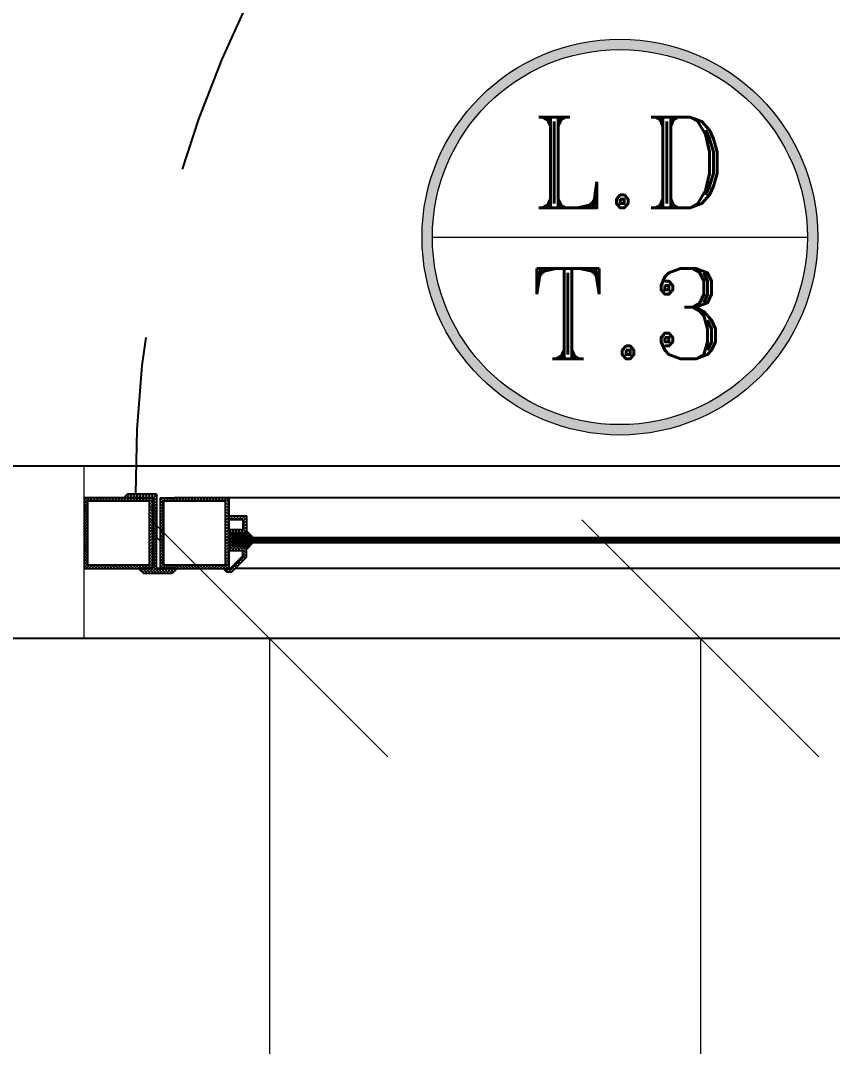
# Model space of a CAD drawing. Header units: metres. Extents: x -355 to 973, y -73 to 238.
# Drawn here: x 502.513 to 502.984, y 219.398 to 219.993 of the extents above; entities that cross this region are included whole.
import ezdxf
from ezdxf.enums import TextEntityAlignment as Align

# ---------------------------------------------------------------- set-up
doc = ezdxf.new("R2010")
doc.units = ezdxf.units.M
doc.header["$LTSCALE"] = 3
doc.header["$MEASUREMENT"] = 0
doc.linetypes.add('ACAD_ISO02W100', pattern=[15, 12, -3])
doc.linetypes.add('HIDDEN2', pattern=[0.1875, 0.125, -0.0625])
doc.layers.add('05', color=21, linetype='Continuous', lineweight=5)
for name, color, linetype in [('2', 51, 'Continuous'), ('4', 4, 'ACAD_ISO02W100'), ('5', 2, 'Continuous'), ('A-FALSE-25-Knuf', 2, 'Continuous'), ('Ditail', 1, 'Continuous')]:
    doc.layers.add(name, color=color, linetype=linetype)
doc.styles.add('ROMANT', font='romant')
doc.styles.get("Standard").update_dxf_attribs({"font": 'arial.ttf'})
doc.dimstyles.new('ahmad', dxfattribs={"dimtxt": 0.2, "dimasz": 0.1375, "dimexe": 0, "dimexo": 0.0625, "dimgap": 0.09, "dimtad": 0, "dimzin": 0, "dimdsep": 46, "dimtxsty": 'Standard', "dimblk": 'OBLIQUE', "dimcen": 0.09, "dimclrd": 245, "dimclrt": 61, "dimadec": 0, "dimazin": 0, "dimtfac": 1, "dimtofl": 0, "dimtmove": 0, "dimatfit": 3, "dimldrblk": 'OBLIQUE', "dimfxl": 0, "dimfxlon": 1, "dimtolj": 1, "dimtzin": 0, "dimlwd": 13, "dimarcsym": 0})

# ---------------------------------------------------------------- blocks, each defined once
blk = doc.blocks.new('dfdfd')
at = {"layer": '05'}
h = blk.add_hatch(color=217, dxfattribs=at)
h.paths.add_polyline_path([(118.60629, 35.51041, 1), (118.83583, 35.51041, 1)])
h.paths.add_polyline_path([(118.82983, 35.51041, 1), (118.61229, 35.51041, 1)], flags=16)
at = {"layer": '05', "color": 217}
blk.add_line((118.61229, 35.51041), (118.82983, 35.51041), dxfattribs=at)
for radius in [0.11477, 0.10877]:
    blk.add_circle((118.72106, 35.51041), radius, dxfattribs=at)
blk = doc.blocks.new('*X66')
at = {"color": 0}
for p, q in [((20.47, 31.08), (24.02, 34.62)), ((21.35, 31.08), (24.02, 33.74)), ((22.24, 31.08), (24.74, 33.58)), ((23.12, 31.08), (25.62, 33.58)), ((24.01, 31.08), (26.51, 33.58)), ((24.89, 31.08), (27.39, 33.58)), ((25.58, 25.58), (32.02, 32.02)), ((25.77, 31.08), (28.27, 33.58)), ((26.46, 25.58), (32.02, 31.13)), ((26.66, 31.08), (29.16, 33.58)), ((27.34, 25.58), (32.02, 30.25)), ((27.54, 31.08), (30.04, 33.58)), ((28.02, 30.67), (30.93, 33.58)), ((28.02, 29.78), (31.81, 33.58)), ((28.02, 28.9), (32.02, 32.9)), ((20.11, 28.06), (20.12, 28.08)), ((20.55, 27.62), (21.01, 28.08)), ((20.99, 27.18), (21.89, 28.08)), ((21.43, 26.74), (22.77, 28.08)), ((21.88, 26.29), (23.66, 28.08)), ((22.32, 25.85), (24.54, 28.08)), ((22.76, 25.41), (25.43, 28.08)), ((23.2, 24.97), (26.31, 28.08)), ((23.64, 24.53), (24.02, 24.9)), ((24.69, 25.58), (27.19, 28.08)), ((28.23, 25.58), (32.02, 29.36)), ((29.11, 25.58), (32.02, 28.48)), ((30, 25.58), (32.02, 27.6)), ((30.88, 25.58), (32.02, 26.71)), ((31.76, 25.58), (32.02, 25.83))]:
    blk.add_line(p, q, dxfattribs=at)
blk = doc.blocks.new('dfgdfg')
for p, q in [((191.815, -169.4684), (191.815, -170.08423)), ((191.85602, -169.55608), (191.85602, -170.08071))]:
    blk.add_line(p, q)
at = {"layer": '05'}
for p, q in [((191.82617, -170.07421), (191.82553, -170.07484)), ((191.82793, -170.07421), (191.82553, -170.07661)), ((191.82754, -170.07697), (191.82553, -170.07496)), ((191.82855, -170.07621), (191.82655, -170.07421)), ((191.8297, -170.07421), (191.8277, -170.07621)), ((191.83032, -170.07621), (191.82831, -170.07421)), ((191.83147, -170.07421), (191.82946, -170.07621)), ((191.83208, -170.07621), (191.83008, -170.07421)), ((191.83324, -170.07421), (191.83123, -170.07621)), ((191.83555, -170.07791), (191.83185, -170.07421)), ((191.835, -170.07421), (191.833, -170.07621)), ((191.83555, -170.07543), (191.83355, -170.07743)), ((191.83555, -170.07614), (191.83362, -170.07421)), ((191.83555, -170.07438), (191.83538, -170.07421)), ((191.84384, -170.07421), (191.84357, -170.07448)), ((191.84561, -170.07421), (191.84357, -170.07625)), ((191.84738, -170.07421), (191.84357, -170.07802)), ((191.84557, -170.07733), (191.84357, -170.07532)), ((191.84623, -170.07621), (191.84422, -170.07421)), ((191.84799, -170.07621), (191.84599, -170.07421)), ((191.84915, -170.07421), (191.84714, -170.07621)), ((191.85802, -170.08447), (191.84776, -170.07421)), ((191.85022, -170.0749), (191.8488, -170.07632)), ((191.8511, -170.07579), (191.84968, -170.07721)), ((191.82754, -170.07637), (191.82553, -170.07838)), ((191.82754, -170.07873), (191.82553, -170.07673)), ((191.82754, -170.07814), (191.82553, -170.08014)), ((191.82754, -170.0805), (191.82553, -170.0785)), ((191.82754, -170.07991), (191.82553, -170.08191)), ((191.82754, -170.08227), (191.82553, -170.08027)), ((191.82754, -170.08168), (191.82553, -170.08368)), ((191.82754, -170.08404), (191.82553, -170.08203)), ((191.83555, -170.0772), (191.83355, -170.0792)), ((191.83555, -170.07968), (191.83355, -170.07768)), ((191.83555, -170.07896), (191.83355, -170.08097)), ((191.83555, -170.08145), (191.83355, -170.07944)), ((191.83555, -170.08073), (191.83355, -170.08273)), ((191.83555, -170.08322), (191.83355, -170.08121)), ((191.83583, -170.08222), (191.83555, -170.0825)), ((191.83759, -170.08222), (191.83559, -170.08423)), ((191.83833, -170.08423), (191.83633, -170.08222)), ((191.83936, -170.08222), (191.83736, -170.08423)), ((191.8401, -170.08423), (191.8381, -170.08222)), ((191.84113, -170.08222), (191.83913, -170.08423)), ((191.84187, -170.08423), (191.83986, -170.08222)), ((191.8429, -170.08222), (191.84089, -170.08423)), ((191.84364, -170.08423), (191.84163, -170.08222)), ((191.84557, -170.08132), (191.84266, -170.08423)), ((191.8454, -170.08423), (191.8434, -170.08222)), ((191.84557, -170.07909), (191.84357, -170.07709)), ((191.84557, -170.07778), (191.84357, -170.07979)), ((191.84557, -170.08086), (191.84357, -170.07886)), ((191.84557, -170.07955), (191.84357, -170.08155)), ((191.84557, -170.08263), (191.84357, -170.08062)), ((191.85199, -170.07667), (191.85057, -170.07809)), ((191.85287, -170.07756), (191.85145, -170.07897)), ((191.85375, -170.07844), (191.85234, -170.07986)), ((191.85464, -170.07932), (191.85322, -170.08074)), ((191.85552, -170.08021), (191.8541, -170.08162)), ((191.8564, -170.08109), (191.85499, -170.08251)), ((191.85729, -170.08198), (191.85587, -170.08339)), ((191.81615, -170.08423), (191.815, -170.08538)), ((191.81791, -170.08423), (191.815, -170.08714)), ((191.817, -170.08764), (191.815, -170.08564)), ((191.817, -170.08691), (191.815, -170.08891)), ((191.817, -170.08941), (191.815, -170.08741)), ((191.81736, -170.08623), (191.81535, -170.08423)), ((191.81912, -170.08623), (191.81712, -170.08423)), ((191.81968, -170.08423), (191.81768, -170.08623)), ((191.82089, -170.08623), (191.81889, -170.08423)), ((191.82145, -170.08423), (191.81944, -170.08623)), ((191.82266, -170.08623), (191.82066, -170.08423)), ((191.82322, -170.08423), (191.82121, -170.08623)), ((191.82443, -170.08623), (191.82242, -170.08423)), ((191.82498, -170.08423), (191.82298, -170.08623)), ((191.82619, -170.08623), (191.82419, -170.08423)), ((191.82675, -170.08423), (191.82475, -170.08623)), ((191.82596, -170.08423), (191.82553, -170.0838)), ((191.82796, -170.08623), (191.82596, -170.08423)), ((191.82852, -170.08423), (191.82652, -170.08623)), ((191.82754, -170.08344), (191.82675, -170.08423)), ((191.82973, -170.08623), (191.82773, -170.08423)), ((191.83029, -170.08423), (191.82828, -170.08623)), ((191.8315, -170.08623), (191.82949, -170.08423)), ((191.83206, -170.08423), (191.83005, -170.08623)), ((191.83327, -170.08623), (191.83126, -170.08423)), ((191.83382, -170.08423), (191.83182, -170.08623)), ((191.83503, -170.08623), (191.83303, -170.08423)), ((191.8348, -170.08423), (191.83355, -170.08298)), ((191.83559, -170.08423), (191.83359, -170.08623)), ((191.83555, -170.0825), (191.83382, -170.08423)), ((191.8368, -170.08623), (191.8348, -170.08423)), ((191.83736, -170.08423), (191.83535, -170.08623)), ((191.83657, -170.08423), (191.83555, -170.08322)), ((191.83857, -170.08623), (191.83657, -170.08423)), ((191.83913, -170.08423), (191.83712, -170.08623)), ((191.84034, -170.08623), (191.83833, -170.08423)), ((191.84089, -170.08423), (191.83889, -170.08623)), ((191.8421, -170.08623), (191.8401, -170.08423)), ((191.84266, -170.08423), (191.84066, -170.08623)), ((191.84387, -170.08623), (191.84187, -170.08423)), ((191.84443, -170.08423), (191.84243, -170.08623)), ((191.84564, -170.08623), (191.84364, -170.08423)), ((191.8462, -170.08423), (191.84419, -170.08623)), ((191.84557, -170.08308), (191.84443, -170.08423)), ((191.84741, -170.08623), (191.8454, -170.08423)), ((191.84797, -170.08423), (191.84596, -170.08623)), ((191.84918, -170.08623), (191.84717, -170.08423)), ((191.84973, -170.08423), (191.84773, -170.08623)), ((191.85094, -170.08623), (191.84894, -170.08423)), ((191.8515, -170.08423), (191.8495, -170.08623)), ((191.85271, -170.08623), (191.85071, -170.08423)), ((191.85327, -170.08423), (191.85126, -170.08623)), ((191.85602, -170.08777), (191.85247, -170.08423)), ((191.85504, -170.08423), (191.85303, -170.08623)), ((191.85602, -170.08501), (191.85401, -170.08702)), ((191.85602, -170.08678), (191.85401, -170.08878)), ((191.85602, -170.08954), (191.85401, -170.08754)), ((191.85602, -170.086), (191.85424, -170.08423)), ((191.85602, -170.08424), (191.85601, -170.08423)), ((191.85802, -170.08301), (191.85602, -170.08501)), ((191.85776, -170.08598), (191.85602, -170.08424)), ((191.85802, -170.08478), (191.85602, -170.08678)), ((191.85688, -170.08686), (191.85602, -170.086)), ((191.817, -170.08868), (191.815, -170.09068)), ((191.817, -170.09118), (191.815, -170.08918)), ((191.817, -170.09044), (191.815, -170.09245)), ((191.817, -170.09295), (191.815, -170.09094)), ((191.817, -170.09221), (191.815, -170.09422)), ((191.817, -170.09472), (191.815, -170.09271)), ((191.817, -170.09398), (191.815, -170.09598)), ((191.85602, -170.08855), (191.85401, -170.09055)), ((191.85602, -170.09131), (191.85401, -170.0893)), ((191.85602, -170.09032), (191.85401, -170.09232)), ((191.85602, -170.09307), (191.85401, -170.09107)), ((191.85602, -170.09208), (191.85401, -170.09409)), ((191.85602, -170.09484), (191.85401, -170.09284)), ((191.85602, -170.09385), (191.85401, -170.09586)), ((191.817, -170.09648), (191.815, -170.09448)), ((191.817, -170.09575), (191.815, -170.09775)), ((191.817, -170.09825), (191.815, -170.09625)), ((191.817, -170.09751), (191.815, -170.09952)), ((191.817, -170.10002), (191.815, -170.09801)), ((191.817, -170.09928), (191.815, -170.10129)), ((191.817, -170.10179), (191.815, -170.09978)), ((191.85602, -170.09661), (191.85401, -170.09461)), ((191.85602, -170.09562), (191.85401, -170.09762)), ((191.85602, -170.09838), (191.85401, -170.09637)), ((191.85602, -170.09739), (191.85401, -170.09939)), ((191.85602, -170.10015), (191.85401, -170.09814)), ((191.85602, -170.09915), (191.85401, -170.10116)), ((191.85602, -170.10191), (191.85401, -170.09991)), ((191.817, -170.10105), (191.815, -170.10305)), ((191.817, -170.10355), (191.815, -170.10155)), ((191.817, -170.10282), (191.815, -170.10482)), ((191.817, -170.10532), (191.815, -170.10332)), ((191.817, -170.10459), (191.815, -170.10659)), ((191.817, -170.10709), (191.815, -170.10509)), ((191.85602, -170.10092), (191.85401, -170.10293)), ((191.85602, -170.10368), (191.85401, -170.10168)), ((191.85602, -170.10269), (191.85401, -170.10469)), ((191.85602, -170.10545), (191.85401, -170.10345)), ((191.85602, -170.10446), (191.85401, -170.10646)), ((191.85602, -170.10722), (191.85401, -170.10521)), ((191.817, -170.10635), (191.815, -170.10836)), ((191.817, -170.10886), (191.815, -170.10685)), ((191.817, -170.10812), (191.815, -170.11013)), ((191.817, -170.11063), (191.815, -170.10862)), ((191.817, -170.10989), (191.815, -170.11189)), ((191.817, -170.11239), (191.815, -170.11039)), ((191.817, -170.11166), (191.815, -170.11366)), ((191.85602, -170.10623), (191.85401, -170.10823)), ((191.85602, -170.10898), (191.85401, -170.10698)), ((191.85602, -170.10799), (191.85401, -170.11)), ((191.85602, -170.11075), (191.85401, -170.10875)), ((191.85602, -170.10976), (191.85401, -170.11177)), ((191.85602, -170.11252), (191.85401, -170.11052)), ((191.85602, -170.11153), (191.85401, -170.11353)), ((191.817, -170.11416), (191.815, -170.11216)), ((191.817, -170.11342), (191.815, -170.11543)), ((191.817, -170.11593), (191.815, -170.11392)), ((191.817, -170.11519), (191.815, -170.1172)), ((191.817, -170.1177), (191.815, -170.11569)), ((191.817, -170.11696), (191.815, -170.11896)), ((191.817, -170.11946), (191.815, -170.11746)), ((191.85602, -170.11429), (191.85401, -170.11228)), ((191.85602, -170.1133), (191.85401, -170.1153)), ((191.85602, -170.11606), (191.85401, -170.11405)), ((191.85602, -170.11506), (191.85401, -170.11707)), ((191.85602, -170.11782), (191.85401, -170.11582)), ((191.85602, -170.11683), (191.85401, -170.11884)), ((191.85602, -170.11959), (191.85401, -170.11759)), ((191.85641, -170.11468), (191.85602, -170.11506)), ((191.85729, -170.11556), (191.85602, -170.11683)), ((191.85902, -170.11906), (191.85602, -170.11606)), ((191.85818, -170.11644), (191.85602, -170.1186)), ((191.85902, -170.11736), (191.85602, -170.12037)), ((191.85902, -170.12083), (191.85602, -170.11782)), ((191.817, -170.11873), (191.815, -170.12073)), ((191.817, -170.12123), (191.815, -170.11923)), ((191.817, -170.1205), (191.815, -170.1225)), ((191.81831, -170.12431), (191.815, -170.121)), ((191.817, -170.12226), (191.815, -170.12427)), ((191.81654, -170.12431), (191.815, -170.12276)), ((191.81873, -170.1223), (191.81672, -170.12431)), ((191.82008, -170.12431), (191.81807, -170.1223)), ((191.8205, -170.1223), (191.81849, -170.12431)), ((191.82184, -170.12431), (191.81984, -170.1223)), ((191.82226, -170.1223), (191.82026, -170.12431)), ((191.82361, -170.12431), (191.82161, -170.1223)), ((191.82403, -170.1223), (191.82203, -170.12431)), ((191.82538, -170.12431), (191.82338, -170.1223)), ((191.8258, -170.1223), (191.8238, -170.12431)), ((191.82715, -170.12431), (191.82514, -170.1223)), ((191.82757, -170.1223), (191.82556, -170.12431)), ((191.82892, -170.12431), (191.82691, -170.1223)), ((191.82933, -170.1223), (191.82733, -170.12431)), ((191.83068, -170.12431), (191.82868, -170.1223)), ((191.8311, -170.1223), (191.8291, -170.12431)), ((191.83245, -170.12431), (191.83045, -170.1223)), ((191.83287, -170.1223), (191.83087, -170.12431)), ((191.83422, -170.12431), (191.83221, -170.1223)), ((191.83464, -170.1223), (191.83263, -170.12431)), ((191.83599, -170.12431), (191.83398, -170.1223)), ((191.83641, -170.1223), (191.8344, -170.12431)), ((191.83775, -170.12431), (191.83575, -170.1223)), ((191.83817, -170.1223), (191.83617, -170.12431)), ((191.83952, -170.12431), (191.83752, -170.1223)), ((191.83994, -170.1223), (191.83794, -170.12431)), ((191.84129, -170.12431), (191.83929, -170.1223)), ((191.84171, -170.1223), (191.83971, -170.12431)), ((191.84306, -170.12431), (191.84105, -170.1223)), ((191.84348, -170.1223), (191.84147, -170.12431)), ((191.84483, -170.12431), (191.84282, -170.1223)), ((191.84524, -170.1223), (191.84324, -170.12431)), ((191.84659, -170.12431), (191.84459, -170.1223)), ((191.84701, -170.1223), (191.84501, -170.12431)), ((191.84836, -170.12431), (191.84636, -170.1223)), ((191.84878, -170.1223), (191.84678, -170.12431)), ((191.85013, -170.12431), (191.84812, -170.1223)), ((191.85055, -170.1223), (191.84854, -170.12431)), ((191.8519, -170.12431), (191.84989, -170.1223)), ((191.85232, -170.1223), (191.85031, -170.12431)), ((191.85366, -170.12431), (191.85166, -170.1223)), ((191.85602, -170.12037), (191.85208, -170.12431)), ((191.85543, -170.12431), (191.85343, -170.1223)), ((191.85602, -170.12214), (191.85385, -170.12431)), ((191.85602, -170.1186), (191.85401, -170.1206)), ((191.85602, -170.12136), (191.85401, -170.11936)), ((191.85602, -170.12313), (191.85401, -170.12112)), ((191.85602, -170.1239), (191.85562, -170.12431)), ((191.85902, -170.11913), (191.85602, -170.12214)), ((191.85902, -170.1226), (191.85602, -170.11959)), ((191.85902, -170.1209), (191.85602, -170.1239)), ((191.85902, -170.12437), (191.85602, -170.12136)), ((191.85902, -170.12267), (191.85602, -170.12567)), ((191.85902, -170.12613), (191.85602, -170.12313)), ((191.81472, -170.12631), (191.81299, -170.12804)), ((191.81649, -170.12631), (191.81299, -170.12981)), ((191.815, -170.12983), (191.81299, -170.12783)), ((191.815, -170.12957), (191.81299, -170.13157)), ((191.815, -170.1316), (191.81299, -170.1296)), ((191.81525, -170.12832), (191.81324, -170.12631)), ((191.81625, -170.12832), (191.815, -170.12957)), ((191.81802, -170.12832), (191.815, -170.13134)), ((191.817, -170.13184), (191.815, -170.12983)), ((191.81701, -170.12832), (191.81501, -170.12631)), ((191.81725, -170.13032), (191.81525, -170.12832)), ((191.81826, -170.12631), (191.81625, -170.12832)), ((191.81878, -170.12832), (191.81678, -170.12631)), ((191.81902, -170.13032), (191.81701, -170.12832)), ((191.81979, -170.12832), (191.81778, -170.13032)), ((191.82002, -170.12631), (191.81802, -170.12832)), ((191.82055, -170.12832), (191.81854, -170.12631)), ((191.82078, -170.13032), (191.81878, -170.12832)), ((191.82156, -170.12832), (191.81955, -170.13032)), ((191.82179, -170.12631), (191.81979, -170.12832)), ((191.82232, -170.12832), (191.82031, -170.12631)), ((191.82255, -170.13032), (191.82055, -170.12832)), ((191.82332, -170.12832), (191.82132, -170.13032)), ((191.82356, -170.12631), (191.82156, -170.12832)), ((191.82408, -170.12832), (191.82208, -170.12631)), ((191.82432, -170.13032), (191.82232, -170.12832)), ((191.82509, -170.12832), (191.82309, -170.13032)), ((191.82533, -170.12631), (191.82332, -170.12832)), ((191.82585, -170.12832), (191.82385, -170.12631)), ((191.82609, -170.13032), (191.82408, -170.12832)), ((191.82686, -170.12832), (191.82485, -170.13032)), ((191.82709, -170.12631), (191.82509, -170.12832)), ((191.82762, -170.12832), (191.82562, -170.12631)), ((191.82786, -170.13032), (191.82585, -170.12832)), ((191.82863, -170.12832), (191.82662, -170.13032)), ((191.82886, -170.12631), (191.82686, -170.12832)), ((191.82939, -170.12832), (191.82738, -170.12631)), ((191.82962, -170.13032), (191.82762, -170.12832)), ((191.83039, -170.12832), (191.82839, -170.13032)), ((191.83063, -170.12631), (191.82863, -170.12832)), ((191.83116, -170.12832), (191.82915, -170.12631)), ((191.83139, -170.13032), (191.82939, -170.12832)), ((191.83216, -170.12832), (191.83016, -170.13032)), ((191.8324, -170.12631), (191.83039, -170.12832)), ((191.83292, -170.12832), (191.83092, -170.12631)), ((191.83316, -170.13032), (191.83116, -170.12832)), ((191.83393, -170.12832), (191.83193, -170.13032)), ((191.83417, -170.12631), (191.83216, -170.12832)), ((191.83469, -170.12832), (191.83269, -170.12631)), ((191.83493, -170.13032), (191.83292, -170.12832)), ((191.8357, -170.12832), (191.83369, -170.13032)), ((191.83593, -170.12631), (191.83393, -170.12832)), ((191.83646, -170.12832), (191.83445, -170.12631)), ((191.83669, -170.13032), (191.83469, -170.12832)), ((191.83746, -170.12832), (191.83546, -170.13032)), ((191.8377, -170.12631), (191.8357, -170.12832)), ((191.83823, -170.12832), (191.83622, -170.12631)), ((191.83846, -170.13032), (191.83646, -170.12832)), ((191.83923, -170.12832), (191.83723, -170.13032)), ((191.83876, -170.12702), (191.83746, -170.12832)), ((191.83999, -170.12832), (191.83799, -170.12631)), ((191.84023, -170.13032), (191.83823, -170.12832)), ((191.83947, -170.12631), (191.83876, -170.12702)), ((191.841, -170.12832), (191.839, -170.13032)), ((191.83964, -170.12791), (191.83923, -170.12832)), ((191.84124, -170.12631), (191.83964, -170.12791)), ((191.84176, -170.12832), (191.83976, -170.12631)), ((191.842, -170.13032), (191.83999, -170.12832)), ((191.84277, -170.12832), (191.84076, -170.13032)), ((191.843, -170.12631), (191.841, -170.12832)), ((191.84353, -170.12832), (191.84153, -170.12631)), ((191.84377, -170.13032), (191.84176, -170.12832)), ((191.84454, -170.12832), (191.84253, -170.13032)), ((191.84477, -170.12631), (191.84277, -170.12832)), ((191.8453, -170.12832), (191.84329, -170.12631)), ((191.84553, -170.13032), (191.84353, -170.12832)), ((191.8463, -170.12832), (191.8443, -170.13032)), ((191.84654, -170.12631), (191.84454, -170.12832)), ((191.84707, -170.12832), (191.84506, -170.12631)), ((191.8473, -170.13032), (191.8453, -170.12832)), ((191.84807, -170.12832), (191.84607, -170.13032)), ((191.84831, -170.12631), (191.8463, -170.12832)), ((191.84883, -170.12832), (191.84683, -170.12631)), ((191.84907, -170.13032), (191.84707, -170.12832)), ((191.84984, -170.12832), (191.84784, -170.13032)), ((191.85008, -170.12631), (191.84807, -170.12832)), ((191.8506, -170.12832), (191.8486, -170.12631)), ((191.85084, -170.13032), (191.84883, -170.12832)), ((191.85161, -170.12832), (191.8496, -170.13032)), ((191.85184, -170.12631), (191.84984, -170.12832)), ((191.85237, -170.12832), (191.85036, -170.12631)), ((191.8526, -170.13032), (191.8506, -170.12832)), ((191.85337, -170.12832), (191.85137, -170.13032)), ((191.85361, -170.12631), (191.85161, -170.12832)), ((191.85414, -170.12832), (191.85213, -170.12631)), ((191.85602, -170.13197), (191.85237, -170.12832)), ((191.85514, -170.12832), (191.85314, -170.13032)), ((191.85538, -170.12631), (191.85337, -170.12832)), ((191.8559, -170.12832), (191.8539, -170.12631)), ((191.85602, -170.12921), (191.85401, -170.13121)), ((191.85602, -170.1302), (191.85414, -170.12832)), ((191.85902, -170.12443), (191.85514, -170.12832)), ((191.85902, -170.12967), (191.85567, -170.12631)), ((191.85602, -170.12843), (191.8559, -170.12832)), ((191.85902, -170.1279), (191.85602, -170.12489)), ((191.85902, -170.1262), (191.85602, -170.12921)), ((191.85902, -170.12797), (191.85602, -170.13097)), ((191.85902, -170.13144), (191.85602, -170.12843)), ((191.85902, -170.12974), (191.85602, -170.13274)), ((191.815, -170.13134), (191.81299, -170.13334)), ((191.815, -170.13337), (191.81299, -170.13137)), ((191.815, -170.13311), (191.81299, -170.13511)), ((191.815, -170.13514), (191.81299, -170.13313)), ((191.815, -170.13487), (191.81299, -170.13688)), ((191.815, -170.13691), (191.81299, -170.1349)), ((191.817, -170.1311), (191.815, -170.13311)), ((191.817, -170.13361), (191.815, -170.1316)), ((191.817, -170.13287), (191.815, -170.13487)), ((191.817, -170.13537), (191.815, -170.13337)), ((191.817, -170.13464), (191.815, -170.13664)), ((191.817, -170.13714), (191.815, -170.13514)), ((191.85602, -170.13097), (191.85401, -170.13298)), ((191.85602, -170.13373), (191.85401, -170.13173)), ((191.85602, -170.13274), (191.85401, -170.13475)), ((191.85602, -170.1355), (191.85401, -170.1335)), ((191.85602, -170.13451), (191.85401, -170.13651)), ((191.85602, -170.13727), (191.85401, -170.13527)), ((191.85902, -170.1332), (191.85602, -170.1302)), ((191.85902, -170.1315), (191.85602, -170.13451)), ((191.85842, -170.13437), (191.85602, -170.13197)), ((191.85902, -170.13327), (191.85602, -170.13628)), ((191.85754, -170.13525), (191.85602, -170.13373)), ((191.85666, -170.13614), (191.85602, -170.1355)), ((191.815, -170.13664), (191.81299, -170.13865)), ((191.815, -170.13867), (191.81299, -170.13667)), ((191.815, -170.13841), (191.81299, -170.14041)), ((191.815, -170.14044), (191.81299, -170.13844)), ((191.815, -170.14018), (191.81299, -170.14218)), ((191.815, -170.14221), (191.81299, -170.1402)), ((191.817, -170.13641), (191.815, -170.13841)), ((191.817, -170.13891), (191.815, -170.13691)), ((191.817, -170.13817), (191.815, -170.14018)), ((191.817, -170.14068), (191.815, -170.13867)), ((191.817, -170.13994), (191.815, -170.14194)), ((191.817, -170.14245), (191.815, -170.14044)), ((191.817, -170.14171), (191.815, -170.14371)), ((191.85602, -170.13628), (191.85401, -170.13828)), ((191.85602, -170.13904), (191.85401, -170.13703)), ((191.85602, -170.13805), (191.85401, -170.14005)), ((191.85602, -170.1408), (191.85401, -170.1388)), ((191.85602, -170.13981), (191.85401, -170.14182)), ((191.85602, -170.14257), (191.85401, -170.14057)), ((191.85602, -170.14158), (191.85401, -170.14359)), ((191.815, -170.14398), (191.81299, -170.14197)), ((191.815, -170.14194), (191.81329, -170.14365)), ((191.815, -170.14371), (191.81418, -170.14453)), ((191.817, -170.14421), (191.815, -170.14221)), ((191.817, -170.14348), (191.815, -170.14548)), ((191.817, -170.14598), (191.815, -170.14398)), ((191.817, -170.14524), (191.815, -170.14725)), ((191.817, -170.14775), (191.815, -170.14574)), ((191.817, -170.14701), (191.815, -170.14902)), ((191.817, -170.14952), (191.815, -170.14751)), ((191.85602, -170.14434), (191.85401, -170.14234)), ((191.85602, -170.14335), (191.85401, -170.14535)), ((191.85602, -170.14611), (191.85401, -170.1441)), ((191.85602, -170.14512), (191.85401, -170.14712)), ((191.85602, -170.14788), (191.85401, -170.14587)), ((191.85602, -170.14688), (191.85401, -170.14889)), ((191.85602, -170.14964), (191.85401, -170.14764)), ((191.817, -170.14878), (191.815, -170.15078)), ((191.817, -170.15128), (191.815, -170.14928)), ((191.817, -170.15055), (191.815, -170.15255)), ((191.817, -170.15305), (191.815, -170.15105)), ((191.817, -170.15232), (191.815, -170.15432)), ((191.817, -170.15482), (191.815, -170.15282)), ((191.85602, -170.14865), (191.85401, -170.15066)), ((191.85602, -170.15141), (191.85401, -170.14941)), ((191.85602, -170.15042), (191.85401, -170.15242)), ((191.85602, -170.15318), (191.85401, -170.15118)), ((191.85602, -170.15219), (191.85401, -170.15419)), ((191.85602, -170.15495), (191.85401, -170.15294)), ((191.817, -170.15408), (191.815, -170.15609)), ((191.817, -170.15659), (191.815, -170.15458)), ((191.817, -170.15585), (191.815, -170.15785)), ((191.817, -170.15836), (191.815, -170.15635)), ((191.817, -170.15762), (191.815, -170.15962)), ((191.817, -170.16012), (191.815, -170.15812)), ((191.817, -170.15939), (191.815, -170.16139)), ((191.85602, -170.15396), (191.85401, -170.15596)), ((191.85602, -170.15671), (191.85401, -170.15471)), ((191.85602, -170.15572), (191.85401, -170.15773)), ((191.85602, -170.15848), (191.85401, -170.15648)), ((191.85602, -170.15749), (191.85401, -170.1595)), ((191.85602, -170.16025), (191.85401, -170.15825)), ((191.85602, -170.15926), (191.85401, -170.16126)), ((191.817, -170.16189), (191.815, -170.15989)), ((191.817, -170.16115), (191.815, -170.16316)), ((191.817, -170.16366), (191.815, -170.16165)), ((191.817, -170.16292), (191.815, -170.16493)), ((191.817, -170.16543), (191.815, -170.16342)), ((191.817, -170.16469), (191.815, -170.16669)), ((191.8182, -170.1684), (191.815, -170.16519)), ((191.85602, -170.16456), (191.85219, -170.1684)), ((191.85602, -170.16202), (191.85401, -170.16001)), ((191.85602, -170.16103), (191.85401, -170.16303)), ((191.85602, -170.16379), (191.85401, -170.16178)), ((191.85602, -170.16279), (191.85401, -170.1648)), ((191.85602, -170.16555), (191.85401, -170.16355)), ((191.85602, -170.16732), (191.85401, -170.16532)), ((191.89653, -170.1684), (191.79653, -170.1684)), ((191.81643, -170.1684), (191.815, -170.16696)), ((191.81707, -170.16639), (191.81506, -170.1684)), ((191.81883, -170.16639), (191.81683, -170.1684)), ((191.81997, -170.1684), (191.81797, -170.16639)), ((191.8206, -170.16639), (191.8186, -170.1684)), ((191.82174, -170.1684), (191.81973, -170.16639)), ((191.82237, -170.16639), (191.82037, -170.1684)), ((191.82351, -170.1684), (191.8215, -170.16639)), ((191.82414, -170.16639), (191.82213, -170.1684)), ((191.82527, -170.1684), (191.82327, -170.16639)), ((191.82591, -170.16639), (191.8239, -170.1684)), ((191.82704, -170.1684), (191.82504, -170.16639)), ((191.82767, -170.16639), (191.82567, -170.1684)), ((191.82881, -170.1684), (191.8268, -170.16639)), ((191.82944, -170.16639), (191.82744, -170.1684)), ((191.83058, -170.1684), (191.82857, -170.16639)), ((191.83121, -170.16639), (191.8292, -170.1684)), ((191.83234, -170.1684), (191.83034, -170.16639)), ((191.83298, -170.16639), (191.83097, -170.1684)), ((191.83411, -170.1684), (191.83211, -170.16639)), ((191.83474, -170.16639), (191.83274, -170.1684)), ((191.83588, -170.1684), (191.83388, -170.16639)), ((191.83651, -170.16639), (191.83451, -170.1684)), ((191.83765, -170.1684), (191.83564, -170.16639)), ((191.83828, -170.16639), (191.83628, -170.1684)), ((191.83942, -170.1684), (191.83741, -170.16639)), ((191.84005, -170.16639), (191.83804, -170.1684)), ((191.84118, -170.1684), (191.83918, -170.16639)), ((191.84182, -170.16639), (191.83981, -170.1684)), ((191.84295, -170.1684), (191.84095, -170.16639)), ((191.84358, -170.16639), (191.84158, -170.1684)), ((191.84472, -170.1684), (191.84271, -170.16639)), ((191.84535, -170.16639), (191.84335, -170.1684)), ((191.84649, -170.1684), (191.84448, -170.16639)), ((191.84712, -170.16639), (191.84511, -170.1684)), ((191.84825, -170.1684), (191.84625, -170.16639)), ((191.84889, -170.16639), (191.84688, -170.1684)), ((191.85002, -170.1684), (191.84802, -170.16639)), ((191.85065, -170.16639), (191.84865, -170.1684)), ((191.85179, -170.1684), (191.84979, -170.16639)), ((191.85242, -170.16639), (191.85042, -170.1684)), ((191.85356, -170.1684), (191.85155, -170.16639)), ((191.85533, -170.1684), (191.85332, -170.16639)), ((191.85602, -170.16633), (191.85395, -170.1684)), ((191.85602, -170.1681), (191.85572, -170.1684))]:
    blk.add_line(p, q, dxfattribs=at)
at = {"layer": '2'}
for p, q in [((191.83868, -170.07822), (191.83868, -169.55857)), ((191.83931, -170.07822), (191.83931, -169.55857)), ((191.83994, -170.07822), (191.83994, -169.55857)), ((191.84056, -170.07822), (191.84056, -169.55857))]:
    blk.add_line(p, q, dxfattribs=at)
at = {"layer": '4'}
for p, q in [((191.83806, -170.07822), (191.83806, -169.55857)), ((191.84106, -170.07822), (191.84106, -169.55857)), ((191.83412, -170.07421), (191.83806, -170.07028)), ((191.845, -170.07421), (191.84106, -170.07028)), ((191.82553, -170.07421), (191.83555, -170.07421)), ((191.82553, -170.08423), (191.82553, -170.07421)), ((191.82754, -170.08423), (191.82754, -170.07621)), ((191.82754, -170.07621), (191.83355, -170.07621)), ((191.83355, -170.07621), (191.83355, -170.08423)), ((191.83555, -170.07421), (191.83555, -170.08423)), ((191.84357, -170.07421), (191.84357, -170.08222)), ((191.84952, -170.07421), (191.84357, -170.07421)), ((191.84557, -170.08423), (191.84557, -170.07621)), ((191.84869, -170.07621), (191.84557, -170.07621)), ((191.85602, -170.08354), (191.84869, -170.07621)), ((191.85802, -170.08271), (191.84952, -170.07421)), ((191.84357, -170.08222), (191.83555, -170.08222)), ((191.84106, -170.07822), (191.83806, -170.07822)), ((191.815, -170.08423), (191.815, -170.11585)), ((191.82553, -170.08423), (191.815, -170.08423)), ((191.85401, -170.08623), (191.817, -170.08623)), ((191.817, -170.08623), (191.817, -170.1223)), ((191.83355, -170.08423), (191.82754, -170.08423)), ((191.85602, -170.08423), (191.84557, -170.08423)), ((191.85401, -170.1223), (191.85401, -170.08623)), ((191.85602, -170.08423), (191.85602, -170.08354)), ((191.85602, -170.08772), (191.85802, -170.08572)), ((191.85602, -170.11429), (191.85602, -170.08772)), ((191.85802, -170.08572), (191.85802, -170.08271)), ((191.815, -170.11729), (191.815, -170.11585)), ((191.85602, -170.11429), (191.85902, -170.11729)), ((191.85902, -170.11729), (191.85902, -170.13377)), ((191.817, -170.1223), (191.85401, -170.1223)), ((191.81299, -170.12631), (191.83804, -170.12631)), ((191.81299, -170.12631), (191.81299, -170.14335)), ((191.815, -170.14034), (191.815, -170.12832)), ((191.85602, -170.12631), (191.82101, -170.12631)), ((191.84005, -170.12431), (191.83804, -170.12631)), ((191.84005, -170.12832), (191.83804, -170.12631)), ((191.84005, -170.12431), (191.85602, -170.12431)), ((191.85602, -170.12431), (191.85602, -170.12631)), ((191.85401, -170.13032), (191.817, -170.13032)), ((191.817, -170.13032), (191.817, -170.16639)), ((191.85401, -170.16639), (191.85401, -170.13032)), ((191.85602, -170.13678), (191.85902, -170.13377)), ((191.85602, -170.1684), (191.85602, -170.13678)), ((191.815, -170.14535), (191.81299, -170.14335)), ((191.815, -170.14535), (191.815, -170.1684)), ((191.815, -170.1684), (191.85602, -170.1684)), ((191.817, -170.16639), (191.85401, -170.16639))]:
    blk.add_line(p, q, dxfattribs=at)
at = {"layer": '5'}
for p, q in [((191.82754, -170.08423), (191.82553, -170.08423)), ((191.83555, -170.08423), (191.83355, -170.08423)), ((191.83555, -170.08423), (191.84557, -170.08423)), ((191.85602, -170.08772), (191.85602, -170.08423)), ((191.815, -170.12431), (191.815, -170.11729)), ((191.85602, -170.11429), (191.85602, -170.12431)), ((191.815, -170.12431), (191.84005, -170.12431)), ((191.85602, -170.12832), (191.815, -170.12832)), ((191.815, -170.12832), (191.815, -170.14535)), ((191.85602, -170.12832), (191.85602, -170.13678))]:
    blk.add_line(p, q, dxfattribs=at)
at = {"layer": 'Ditail', "color": 1, "linetype": 'HIDDEN2', "ltscale": 0.4}
blk.add_arc((191.80798, -169.50256), 0.63603, 217.18484, 270.45132, dxfattribs=at)
at = {"layer": '05', "rotation": 90}
blk.add_blockref('dfdfd', (227.17427, -288.5786), dxfattribs=at)
at = {"layer": '2', "extrusion": (0, 0, -1), "xscale": 0.001001994631451453, "yscale": 0.001001994631451453, "zscale": -0.001001994631455534, "rotation": 270}
blk.add_blockref('*X66', (-191.8692, -170.05014), dxfattribs=at)
at = {"layer": 'A-FALSE-25-Knuf', "style": 'ROMANT'}
for s, p in [('L.D', (191.64691, -169.8517)), ('T.3', (191.73451, -169.85278))]:
    blk.add_text(s, height=0.052526, rotation=90, dxfattribs=at).set_placement(p, align=Align.CENTER)
blk = doc.blocks.new('_Oblique')
at = {"color": 0, "linetype": 'ByBlock', "lineweight": -2}
blk.add_line((-0.5, -0.5), (0.5, 0.5), dxfattribs=at)
blk = doc.blocks.new('*D155')
at = {"color": 245, "lineweight": 13, "transparency": 16777216}
for p, q in [((502.90705, 219.63483), (502.90705, 217.23424)), ((502.90705, 214.13483), (502.90705, 216.53542))]:
    blk.add_line(p, q, dxfattribs=at)
at = {"layer": 'Defpoints', "color": 0, "transparency": 16777216}
for p in [(502.90705, 219.63483), (503.05705, 219.63483), (503.05705, 214.13483)]:
    blk.add_point(p, dxfattribs=at)
at = {"color": 245, "lineweight": 13, "transparency": 16777216, "xscale": 0.1375, "yscale": 0.1375, "zscale": 0.1375}
for p, rotation in [((502.90705, 219.63483), 90), ((502.90705, 214.13483), 270)]:
    blk.add_blockref('_Oblique', p, dxfattribs=dict(at, rotation=rotation))
at = {"color": 61, "transparency": 16777216, "insert": (502.90705, 216.88483), "char_height": 0.2, "attachment_point": 5, "rotation": 90}
blk.add_mtext('\\A1;5.50', dxfattribs=at)
blk = doc.blocks.new('*D156')
at = {"color": 245, "lineweight": 13, "transparency": 16777216}
for p, q in [((502.65705, 219.63483), (502.65705, 216.28342)), ((502.65705, 212.23483), (502.65705, 215.58623))]:
    blk.add_line(p, q, dxfattribs=at)
at = {"layer": 'Defpoints', "color": 0, "transparency": 16777216}
for p in [(502.65705, 219.63483), (502.65705, 219.63483), (502.65705, 212.23483)]:
    blk.add_point(p, dxfattribs=at)
at = {"color": 245, "lineweight": 13, "transparency": 16777216, "xscale": 0.1375, "yscale": 0.1375, "zscale": 0.1375}
for p, rotation in [((502.65705, 219.63483), 90), ((502.65705, 212.23483), 270)]:
    blk.add_blockref('_Oblique', p, dxfattribs=dict(at, rotation=rotation))
at = {"color": 61, "transparency": 16777216, "insert": (502.65705, 215.93483), "char_height": 0.2, "attachment_point": 5, "rotation": 90}
blk.add_mtext('\\A1;7.40', dxfattribs=at)

msp = doc.modelspace()

# ---------------------------------------------------------------- linework, layer by layer
for p, q in [((502.45705, 219.73483), (503.35705, 219.73483)), ((502.45705, 219.63483), (503.35705, 219.63483))]:
    msp.add_line(p, q)

# ---------------------------------------------------------------- block references
at = {"rotation": 270}
msp.add_blockref('dfgdfg', (672.71789, 411.53136), dxfattribs=at)

# ---------------------------------------------------------------- dimensions: what is measured, and where the dimension line sits
for base, p1, p2, picture, middle in [((502.65705, 219.63483), (502.65705, 212.23483), (502.65705, 219.63483), '*D156', (502.65705, 215.93483)), ((502.90705, 219.63483), (503.05705, 214.13483), (503.05705, 219.63483), '*D155', (502.90705, 216.88483))]:
    dim = msp.add_linear_dim(base=base, p1=p1, p2=p2, angle=90, dimstyle='ahmad')
    dim.commit()
    dim.dimension.update_dxf_attribs({"geometry": picture, "text_midpoint": middle})

doc.saveas('drawing.dxf')
